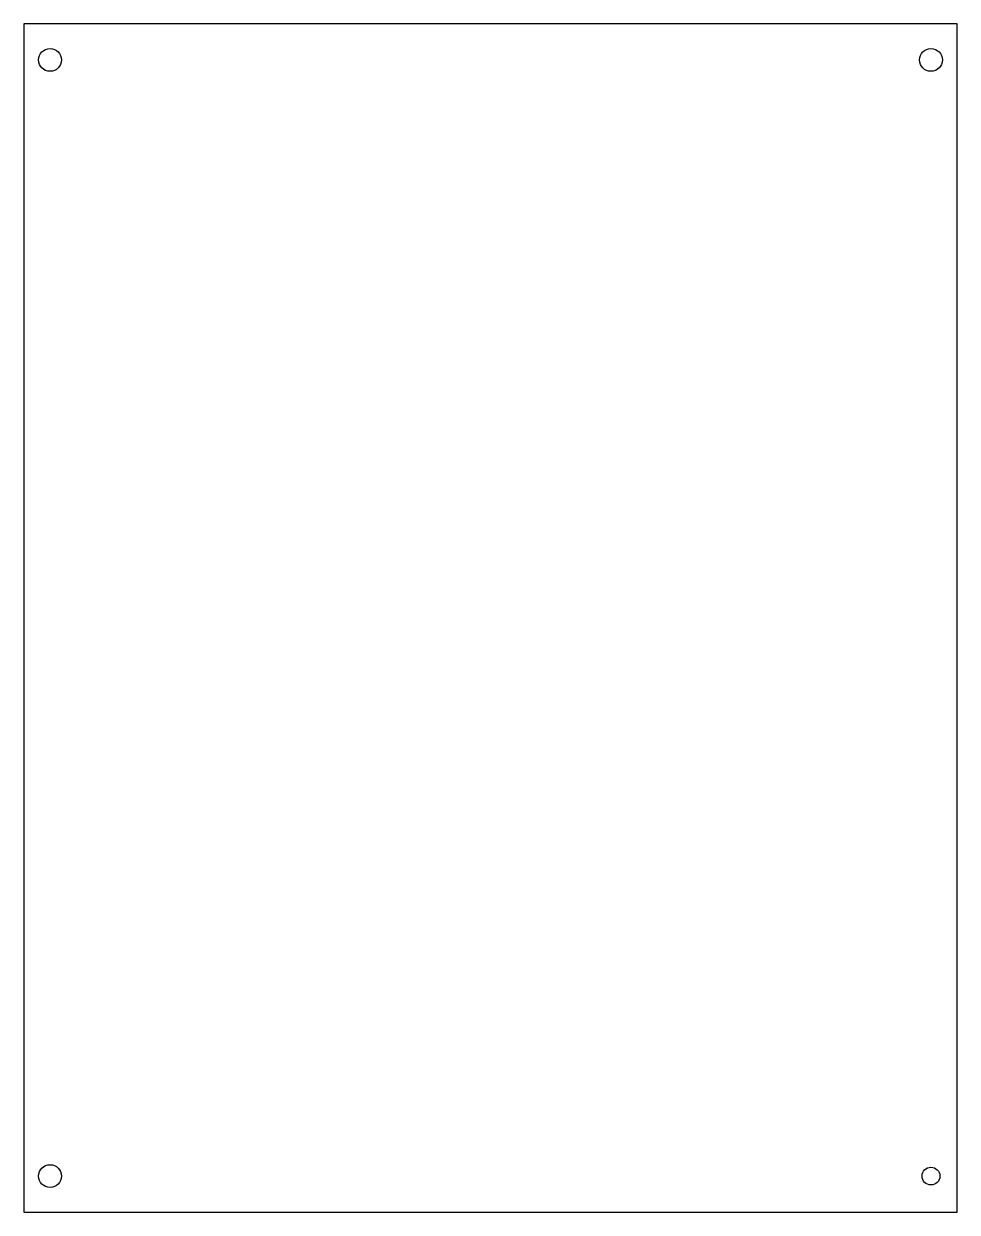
# Model space of a CAD drawing. Header units: millimetres. Extents: x -107 to -13, y -105 to 15.
import ezdxf

# ---------------------------------------------------------------- set-up
doc = ezdxf.new("R2010")
doc.units = ezdxf.units.MM
doc.layers.get('0').update_dxf_attribs({"linetype": 'CONTINUOUS'})

msp = doc.modelspace()

# ---------------------------------------------------------------- linework, layer by layer
msp.add_lwpolyline([(-107.1, 15), (-107.1, -105), (-12.9, -105), (-12.9, 15)], close=True)
for centre, radius in [((-104.45, 11.35), 1.15), ((-15.55, 11.35), 1.15), ((-104.45, -101.35), 1.15), ((-15.55, -101.35), 0.9)]:
    msp.add_circle(centre, radius)

doc.saveas('drawing.dxf')
